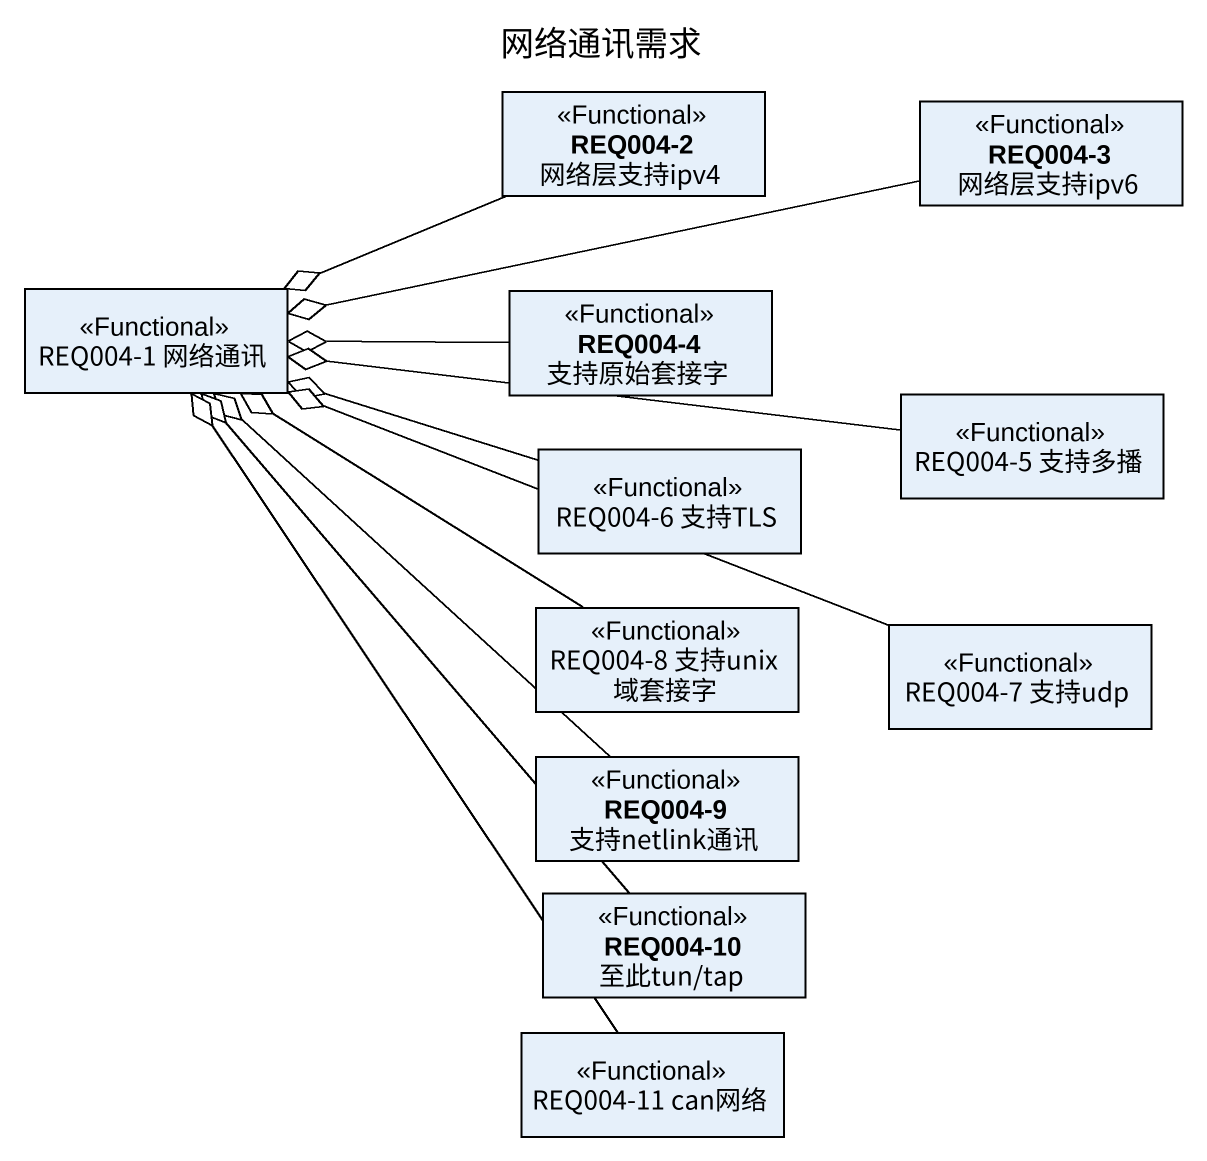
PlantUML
@startuml
title 网络通讯需求
hide circle
hide empty members
class "REQ004-2 网络层支持ipv4" as REQ004_2_网络层支持ipv4 <<Functional>>
class "REQ004-3 网络层支持ipv6" as REQ004_3_网络层支持ipv6 <<Functional>>
class "REQ004-1 网络通讯" as REQ004_1_网络通讯 <<Functional>>
class "REQ004-4 支持原始套接字" as REQ004_4_支持原始套接字 <<Functional>>
class "REQ004-6 支持TLS" as REQ004_6_支持TLS <<Functional>>
class "REQ004-5 支持多播" as REQ004_5_支持多播 <<Functional>>
class "REQ004-8 支持unix 域套接字" as REQ004_8_支持unix_域套接字 <<Functional>>
class "REQ004-7 支持udp" as REQ004_7_支持udp <<Functional>>
class "REQ004-9 支持netlink通讯" as REQ004_9_支持netlink通讯 <<Functional>>
class "REQ004-10 至此tun/tap" as REQ004_10_至此tun_tap <<Functional>>
class "REQ004-11 can网络" as REQ004_11_can网络 <<Functional>>
REQ004_2_网络层支持ipv4 -left-o REQ004_1_网络通讯
REQ004_3_网络层支持ipv6 -left-o REQ004_1_网络通讯
REQ004_4_支持原始套接字 -left-o REQ004_1_网络通讯
REQ004_6_支持TLS -left-o REQ004_1_网络通讯
REQ004_5_支持多播 -left-o REQ004_1_网络通讯
REQ004_8_支持unix_域套接字 -up-o REQ004_1_网络通讯
REQ004_7_支持udp -left-o REQ004_1_网络通讯
REQ004_9_支持netlink通讯 -up-o REQ004_1_网络通讯
REQ004_10_至此tun_tap -up-o REQ004_1_网络通讯
REQ004_11_can网络 -up-o REQ004_1_网络通讯
@enduml
